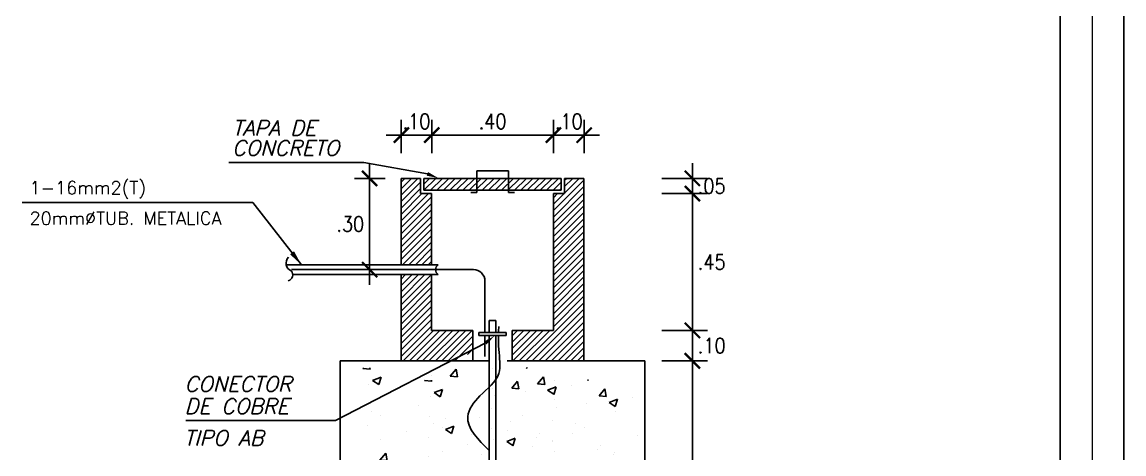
# Model space of a CAD drawing. Header units: millimetres. Extents: x 821 to 906, y 83 to 185.
# Drawn here: x 851.45 to 857.89, y 96.59 to 99.12 of the extents above; entities that cross this region are included whole.
import ezdxf

# ---------------------------------------------------------------- set-up
doc = ezdxf.new("R2010")
doc.units = ezdxf.units.MM
doc.linetypes.add('HIDDEN', pattern=[0.375, 0.25, -0.125])
doc.linetypes.add('HIDDEN2', pattern=[0.1875, 0.125, -0.0625])
for name, color, linetype in [('Alimentador', 1, 'HIDDEN'), ('Alumbrado', 3, 'Continuous'), ('BLOCK', 6, 'Continuous'), ('E-TEXTOS', 3, 'Continuous'), ('ND', 2, 'Continuous'), ('S-ESQUEMA', 3, 'Continuous'), ('tc', 150, 'HIDDEN2')]:
    doc.layers.add(name, color=color, linetype=linetype)
doc.layers.add('P6', color=255, linetype='Continuous', lineweight=20)
doc.styles.add('ROMANS', font='romans.shx', dxfattribs={"height": 0.09})
doc.styles.add('SARA', font='romans.shx', dxfattribs={"width": 0.85, "height": 0.1})
doc.dimstyles.new('ACOT1_50_25', dxfattribs={"dimtxt": 0.095, "dimasz": 0.1, "dimexe": 0.1, "dimexo": 0.1, "dimgap": 0.04, "dimtad": 2, "dimtih": 1, "dimtoh": 1, "dimlfac": 0.5, "dimzin": 4, "dimdsep": 46, "dimtxsty": 'Standard', "dimblk1": 'ARCHTICK', "dimblk2": 'ARCHTICK', "dimsah": 1, "dimcen": 0.1, "dimdle": 0.1, "dimclrd": 7, "dimclre": 7, "dimclrt": 3, "dimadec": 0, "dimazin": 0, "dimtfac": 1, "dimtix": 1, "dimtmove": 2, "dimatfit": 3, "dimldrblk": 'ARCHTICK', "dimfxl": 1, "dimtolj": 1, "dimtzin": 4, "dimarcsym": 0})
doc.dimstyles.new('JOSE', dxfattribs={"dimtxt": 0.2, "dimasz": 0.1, "dimexe": 0.1, "dimexo": 0.1, "dimgap": 0.025, "dimtad": 1, "dimzin": 5, "dimdsep": 46, "dimtxsty": 'Standard', "dimcen": 0.1, "dimdle": 0.1, "dimclrd": 7, "dimclre": 7, "dimclrt": 3, "dimadec": 0, "dimazin": 0, "dimtfac": 1, "dimtmove": 2, "dimatfit": 3, "dimfxl": 1, "dimtvp": 1, "dimtolj": 1, "dimtzin": 5, "dimarcsym": 0})

# ---------------------------------------------------------------- blocks, each defined once
blk = doc.blocks.new('_ARCHTICK')
at = {"color": 0, "linetype": 'ByBlock', "const_width": 0.15}
blk.add_lwpolyline([(-0.5, -0.5), (0.5, 0.5)], dxfattribs=at)
blk = doc.blocks.new('*D48')
at = {"layer": 'Defpoints', "color": 0, "transparency": 16777216}
for p in [(1378.8602, 136.4875), (1378.6585, 136.2677), (1378.8602, 136.2677)]:
    blk.add_point(p, dxfattribs=at)
at = {"layer": 'S-ESQUEMA', "color": 7, "lineweight": -2, "transparency": 16777216}
for p, q in [((1378.6585, 136.3677), (1378.6585, 136.5875)), ((1378.8602, 136.3677), (1378.8602, 136.5875)), ((1378.6585, 136.4875), (1378.5585, 136.4875)), ((1378.6585, 136.4875), (1378.8602, 136.4875)), ((1378.8602, 136.4875), (1378.9602, 136.4875))]:
    blk.add_line(p, q, dxfattribs=at)
at = {"layer": 'S-ESQUEMA', "color": 7, "lineweight": -2, "transparency": 16777216, "xscale": 0.1, "yscale": 0.1, "zscale": 0.1}
blk.add_blockref('_ARCHTICK', (1378.6585, 136.4875), dxfattribs=at)
at = {"layer": 'S-ESQUEMA', "color": 7, "lineweight": -2, "transparency": 16777216, "xscale": 0.1, "yscale": 0.1, "zscale": 0.1, "rotation": 180}
blk.add_blockref('_ARCHTICK', (1378.8602, 136.4875), dxfattribs=at)
at = {"layer": 'S-ESQUEMA', "color": 3, "transparency": 16777216, "insert": (1378.7594, 136.5775), "char_height": 0.1, "attachment_point": 5, "style": 'SARA'}
blk.add_mtext('\\A1;.10', dxfattribs=at)
blk = doc.blocks.new('*D49')
at = {"layer": 'Defpoints', "color": 0, "transparency": 16777216}
for p in [(1378.6585, 136.4875), (1377.8585, 136.2677), (1378.6585, 136.2677)]:
    blk.add_point(p, dxfattribs=at)
at = {"layer": 'S-ESQUEMA', "color": 7, "lineweight": -2, "transparency": 16777216}
for p, q in [((1377.8585, 136.3677), (1377.8585, 136.5875)), ((1378.6585, 136.3677), (1378.6585, 136.5875)), ((1377.7585, 136.4875), (1378.7585, 136.4875))]:
    blk.add_line(p, q, dxfattribs=at)
at = {"layer": 'S-ESQUEMA', "color": 7, "lineweight": -2, "transparency": 16777216, "xscale": 0.1, "yscale": 0.1, "zscale": 0.1, "rotation": 180}
blk.add_blockref('_ARCHTICK', (1377.8585, 136.4875), dxfattribs=at)
at = {"layer": 'S-ESQUEMA', "color": 7, "lineweight": -2, "transparency": 16777216, "xscale": 0.1, "yscale": 0.1, "zscale": 0.1}
blk.add_blockref('_ARCHTICK', (1378.6585, 136.4875), dxfattribs=at)
at = {"layer": 'S-ESQUEMA', "color": 3, "transparency": 16777216, "insert": (1378.2585, 136.5775), "char_height": 0.1, "attachment_point": 5, "style": 'SARA'}
blk.add_mtext('\\A1;.40', dxfattribs=at)
blk = doc.blocks.new('*D50')
at = {"layer": 'Defpoints', "color": 0, "transparency": 16777216}
for p in [(1377.8585, 136.4875), (1377.6585, 136.2677), (1377.8585, 136.2677)]:
    blk.add_point(p, dxfattribs=at)
at = {"layer": 'S-ESQUEMA', "color": 7, "lineweight": -2, "transparency": 16777216}
for p, q in [((1377.6585, 136.3677), (1377.6585, 136.5875)), ((1377.8585, 136.3677), (1377.8585, 136.5875)), ((1377.6585, 136.4875), (1377.5585, 136.4875)), ((1377.6585, 136.4875), (1377.8585, 136.4875)), ((1377.8585, 136.4875), (1377.9585, 136.4875))]:
    blk.add_line(p, q, dxfattribs=at)
at = {"layer": 'S-ESQUEMA', "color": 7, "lineweight": -2, "transparency": 16777216, "xscale": 0.1, "yscale": 0.1, "zscale": 0.1}
blk.add_blockref('_ARCHTICK', (1377.6585, 136.4875), dxfattribs=at)
at = {"layer": 'S-ESQUEMA', "color": 7, "lineweight": -2, "transparency": 16777216, "xscale": 0.1, "yscale": 0.1, "zscale": 0.1, "rotation": 180}
blk.add_blockref('_ARCHTICK', (1377.8585, 136.4875), dxfattribs=at)
at = {"layer": 'S-ESQUEMA', "color": 3, "transparency": 16777216, "insert": (1377.7585, 136.5775), "char_height": 0.1, "attachment_point": 5, "style": 'SARA'}
blk.add_mtext('\\A1;.10', dxfattribs=at)
blk = doc.blocks.new('*D51')
at = {"layer": 'Defpoints', "color": 0, "transparency": 16777216}
for p in [(1378.8602, 136.4875), (1378.6585, 136.2677), (1378.8602, 136.2677)]:
    blk.add_point(p, dxfattribs=at)
at = {"layer": 'S-ESQUEMA', "color": 7, "lineweight": -2, "transparency": 16777216}
for p, q in [((1378.6585, 136.3677), (1378.6585, 136.5875)), ((1378.8602, 136.3677), (1378.8602, 136.5875)), ((1378.6585, 136.4875), (1378.5585, 136.4875)), ((1378.6585, 136.4875), (1378.8602, 136.4875)), ((1378.8602, 136.4875), (1378.9602, 136.4875))]:
    blk.add_line(p, q, dxfattribs=at)
at = {"layer": 'S-ESQUEMA', "color": 7, "lineweight": -2, "transparency": 16777216, "xscale": 0.1, "yscale": 0.1, "zscale": 0.1}
blk.add_blockref('_ARCHTICK', (1378.6585, 136.4875), dxfattribs=at)
at = {"layer": 'S-ESQUEMA', "color": 7, "lineweight": -2, "transparency": 16777216, "xscale": 0.1, "yscale": 0.1, "zscale": 0.1, "rotation": 180}
blk.add_blockref('_ARCHTICK', (1378.8602, 136.4875), dxfattribs=at)
at = {"layer": 'S-ESQUEMA', "color": 3, "transparency": 16777216, "insert": (1378.7594, 136.5775), "char_height": 0.1, "attachment_point": 5, "style": 'SARA'}
blk.add_mtext('\\A1;.10', dxfattribs=at)
blk = doc.blocks.new('*D52')
at = {"layer": 'Defpoints', "color": 0, "transparency": 16777216}
for p in [(1377.6518, 136.2028), (1377.4502, 135.6028), (1377.6518, 135.6028)]:
    blk.add_point(p, dxfattribs=at)
at = {"layer": 'S-ESQUEMA', "color": 7, "lineweight": -2, "transparency": 16777216}
for p, q in [((1377.4502, 136.3028), (1377.4502, 135.5028)), ((1377.5518, 136.2028), (1377.3502, 136.2028)), ((1377.5518, 135.6028), (1377.3502, 135.6028))]:
    blk.add_line(p, q, dxfattribs=at)
at = {"layer": 'S-ESQUEMA', "color": 7, "lineweight": -2, "transparency": 16777216, "xscale": 0.1, "yscale": 0.1, "zscale": 0.1}
for p, rotation in [((1377.4502, 136.2028), 90), ((1377.4502, 135.6028), 270)]:
    blk.add_blockref('_ARCHTICK', p, dxfattribs=dict(at, rotation=rotation))
at = {"layer": 'S-ESQUEMA', "color": 3, "transparency": 16777216, "insert": (1377.3232, 135.9028), "char_height": 0.1, "attachment_point": 5, "style": 'SARA'}
blk.add_mtext('\\A1;.30', dxfattribs=at)
blk = doc.blocks.new('*X47')
at = {"color": 0, "linetype": 'Continuous'}
for p, q in [((368.568, 41.7598), (368.5697, 41.7618)), ((368.568, 41.7598), (368.5919, 41.7577)), ((368.5919, 41.7574), (368.5911, 41.7618)), ((368.8549, 41.7347), (368.8742, 41.7577)), ((368.8788, 41.7323), (368.8742, 41.7574)), ((368.994, 41.7608), (368.994, 41.7608)), ((369.1038, 41.7618), (369.1072, 41.7613)), ((369.1072, 41.761), (369.1071, 41.7618)), ((368.5866, 41.7071), (368.5866, 41.7071)), ((368.5999, 41.7204), (368.6279, 41.7311)), ((368.5999, 41.7204), (368.6198, 41.707)), ((368.6198, 41.7067), (368.6279, 41.7308)), ((368.7919, 41.7352), (368.7919, 41.7352)), ((368.8549, 41.7347), (368.8788, 41.7326)), ((369.1418, 41.7096), (369.1611, 41.7326)), ((369.1418, 41.7096), (369.1657, 41.7075)), ((369.1657, 41.7072), (369.1611, 41.7323)), ((369.0016, 41.6722), (369.0016, 41.6722)), ((369.1017, 41.6854), (369.1017, 41.6854)), ((369.1748, 41.6883), (369.2028, 41.6991)), ((369.1748, 41.6883), (369.1946, 41.6749)), ((369.1947, 41.6746), (369.2028, 41.6988)), ((369.2532, 41.7054), (369.2532, 41.7054)), ((368.749, 41.639), (368.749, 41.639)), ((369.1969, 41.6577), (369.1969, 41.6577)), ((368.5975, 41.619), (368.5975, 41.619)), ((368.6269, 41.6049), (368.6269, 41.6049)), ((368.7871, 41.6021), (368.7871, 41.6021)), ((368.9891, 41.6277), (368.9891, 41.6277)), ((369.0936, 41.6063), (369.0936, 41.6063)), ((368.5817, 41.5739), (368.5817, 41.5739)), ((368.8387, 41.5593), (368.8667, 41.5701)), ((368.8404, 41.5959), (368.8404, 41.5959)), ((368.8586, 41.5456), (368.8667, 41.5698)), ((368.8603, 41.5662), (368.8603, 41.5662)), ((369.0539, 41.5869), (369.0539, 41.5869)), ((369.2675, 41.5779), (369.2675, 41.5779)), ((368.627, 41.5262), (368.627, 41.5262)), ((368.7112, 41.5512), (368.7112, 41.5512)), ((368.8387, 41.5593), (368.8586, 41.5459)), ((368.9247, 41.5422), (368.9247, 41.5422)), ((368.9965, 41.5277), (368.9965, 41.5277)), ((369.1383, 41.5332), (369.1383, 41.5332)), ((369.148, 41.5476), (369.148, 41.5476)), ((369.192, 41.5245), (369.192, 41.5245)), ((368.9843, 41.4945), (368.9843, 41.4945)), ((369.1894, 41.5184), (369.1894, 41.5184)), ((368.6235, 41.4589), (368.6428, 41.4819)), ((368.6235, 41.4589), (368.6474, 41.4568)), ((368.6474, 41.4565), (368.6428, 41.4816)), ((368.6437, 41.4812), (368.6437, 41.4812)), ((368.7822, 41.4689), (368.7822, 41.4689)), ((368.916, 41.4405), (368.9297, 41.4568)), ((368.9343, 41.4314), (368.9297, 41.4565)), ((368.9561, 41.4784), (368.9561, 41.4784)), ((368.5054, 41.4314), (368.5306, 41.4411)), ((368.5054, 41.4284), (368.5225, 41.4169)), ((368.5225, 41.4166), (368.5306, 41.4408)), ((368.5768, 41.4408), (368.5768, 41.4408)), ((368.7229, 41.4384), (368.7229, 41.4384)), ((368.916, 41.4333), (368.9343, 41.4317)), ((369.1973, 41.4087), (369.2166, 41.4317)), ((369.2212, 41.4063), (369.2166, 41.4314)), ((369.2954, 41.4231), (369.2954, 41.4231)), ((368.5473, 41.4016), (368.5473, 41.4016)), ((368.6977, 41.3771), (368.7289, 41.4096)), ((368.7334, 41.3714), (368.7289, 41.4094)), ((368.7608, 41.3926), (368.7608, 41.3926)), ((368.9744, 41.3836), (368.9744, 41.3836)), ((369.0428, 41.3898), (369.0428, 41.3898)), ((369.0774, 41.3983), (369.1054, 41.409)), ((369.0774, 41.3983), (369.0973, 41.3849)), ((369.0974, 41.3846), (369.1055, 41.4088)), ((369.1871, 41.3914), (369.1871, 41.3914)), ((369.1973, 41.4087), (369.2212, 41.4066)), ((368.6977, 41.3771), (368.7333, 41.3716)), ((368.7911, 41.3567), (368.7911, 41.3567)), ((368.8913, 41.3699), (368.8913, 41.3699)), ((368.9794, 41.3614), (368.9794, 41.3614)), ((369.1246, 41.3109), (369.1558, 41.3434)), ((369.1879, 41.3745), (369.1879, 41.3745)), ((368.5385, 41.3235), (368.5385, 41.3235)), ((368.572, 41.3076), (368.572, 41.3076)), ((368.7773, 41.3358), (368.7773, 41.3358)), ((369.1089, 41.3384), (369.1089, 41.3384)), ((369.1246, 41.3109), (369.1602, 41.3054)), ((369.1602, 41.3052), (369.1558, 41.3432)), ((368.7413, 41.2693), (368.7693, 41.28)), ((368.7613, 41.2556), (368.7694, 41.2797)), ((368.8756, 41.2984), (368.8756, 41.2984)), ((369.2903, 41.2785), (369.2903, 41.2785)), ((368.6424, 41.2583), (368.6424, 41.2583)), ((368.7413, 41.2693), (368.7612, 41.2559)), ((369.1823, 41.2582), (369.1823, 41.2582)), ((369.1901, 41.2653), (369.1901, 41.2653)), ((368.6859, 41.1989), (368.6859, 41.1989)), ((368.7725, 41.2026), (368.7725, 41.2026)), ((368.786, 41.2121), (368.786, 41.2121)), ((368.9375, 41.2321), (368.9375, 41.2321)), ((368.9745, 41.2282), (368.9745, 41.2282)), ((368.5671, 41.1744), (368.5671, 41.1744)), ((368.679, 41.158), (368.6983, 41.181)), ((368.6829, 41.1882), (368.6829, 41.1882)), ((368.7029, 41.1556), (368.6983, 41.1807)), ((369.11, 41.1701), (369.11, 41.1701)), ((368.5537, 41.1435), (368.5537, 41.1435)), ((368.679, 41.158), (368.7029, 41.1559)), ((368.7673, 41.1345), (368.7673, 41.1345)), ((368.9659, 41.1329), (368.9852, 41.1559)), ((368.9659, 41.1329), (368.9898, 41.1308)), ((368.9898, 41.1305), (368.9852, 41.1556)), ((369.2528, 41.1078), (369.2721, 41.1308)), ((369.2767, 41.1054), (369.2721, 41.1305)), ((368.9697, 41.0951), (368.9697, 41.0951)), ((368.9801, 41.1082), (369.0081, 41.119)), ((368.9801, 41.1082), (369, 41.0948)), ((368.9808, 41.1254), (368.9808, 41.1254)), ((369, 41.0945), (369.0081, 41.1187)), ((369.0849, 41.1076), (369.0849, 41.1076)), ((369.0924, 41.0997), (369.0924, 41.0997)), ((369.1774, 41.125), (369.1774, 41.125)), ((369.1851, 41.1208), (369.1851, 41.1208)), ((369.1943, 41.1164), (369.1943, 41.1164)), ((369.2528, 41.1078), (369.2767, 41.1057)), ((368.6808, 41.0544), (368.6808, 41.0544)), ((368.7676, 41.0694), (368.7676, 41.0694)), ((368.8323, 41.0743), (368.8323, 41.0743)), ((368.8591, 41.0597), (368.8591, 41.0597)), ((368.5622, 41.0413), (368.5622, 41.0413)), ((368.5807, 41.0412), (368.5807, 41.0412)), ((368.6258, 41.0197), (368.6258, 41.0197)), ((368.6033, 40.9849), (368.6033, 40.9849)), ((368.644, 40.9792), (368.672, 40.99)), ((368.6639, 40.9655), (368.672, 40.9897)), ((369.1726, 40.9919), (369.1726, 40.9919)), ((369.1882, 41.0119), (369.1882, 41.0119)), ((369.2313, 40.9829), (369.2313, 40.9829)), ((368.644, 40.9792), (368.6639, 40.9658)), ((368.7508, 40.9213), (368.7819, 40.9537)), ((368.7864, 40.9155), (368.782, 40.9535)), ((368.8169, 40.9758), (368.8169, 40.9758)), ((368.955, 40.9719), (368.955, 40.9719)), ((368.9648, 40.9619), (368.9648, 40.9619)), ((368.9797, 40.9498), (368.9797, 40.9498)), ((369.0304, 40.9668), (369.0304, 40.9668)), ((369.0798, 40.963), (369.0798, 40.963)), ((369.2189, 40.9472), (369.2469, 40.9579)), ((369.2189, 40.9472), (369.2388, 40.9338)), ((369.2388, 40.9335), (369.2469, 40.9576)), ((369.2439, 40.9578), (369.2439, 40.9578)), ((368.7217, 40.9318), (368.7217, 40.9318)), ((368.7271, 40.9165), (368.7271, 40.9165)), ((368.7508, 40.9213), (368.7864, 40.9158)), ((368.7628, 40.9363), (368.7628, 40.9363)), ((368.5574, 40.9081), (368.5574, 40.9081)), ((368.5756, 40.8966), (368.5756, 40.8966)), ((368.7345, 40.8571), (368.7538, 40.8801)), ((368.7584, 40.8548), (368.7538, 40.8798)), ((369.1777, 40.8551), (369.2088, 40.8875)), ((369.2133, 40.8493), (369.2089, 40.8873)), ((368.7345, 40.8571), (368.7584, 40.8551)), ((369.0214, 40.832), (369.0407, 40.855)), ((369.0453, 40.8297), (369.0407, 40.8547)), ((369.1677, 40.8587), (369.1677, 40.8587)), ((369.1777, 40.8551), (369.2133, 40.8496)), ((368.7579, 40.8031), (368.7579, 40.8031)), ((368.8828, 40.8182), (368.8947, 40.8227)), ((368.8828, 40.8182), (368.8947, 40.8101)), ((368.9599, 40.8287), (368.9599, 40.8287)), ((368.9746, 40.8052), (368.9746, 40.8052)), ((369.0214, 40.832), (369.0453, 40.83)), ((369.1077, 40.8319), (369.1077, 40.8319)), ((369.1261, 40.8252), (369.1261, 40.8252)), ((368.5255, 40.7805), (368.5255, 40.7805)), ((368.5525, 40.775), (368.5525, 40.775)), ((368.739, 40.7714), (368.739, 40.7714)), ((368.8744, 40.7919), (368.8744, 40.7919)), ((368.8745, 40.792), (368.8745, 40.792)), ((368.6218, 40.7588), (368.6218, 40.7588)), ((368.6412, 40.7518), (368.6412, 40.7518)), ((368.9525, 40.7624), (368.9525, 40.7624)), ((369.166, 40.7534), (369.166, 40.7534)), ((368.5467, 40.6892), (368.5747, 40.6999)), ((368.5666, 40.6754), (368.5747, 40.6996)), ((368.6098, 40.7267), (368.6098, 40.7267)), ((368.8233, 40.7177), (368.8233, 40.7177)), ((368.9551, 40.6956), (368.9551, 40.6956)), ((369.0369, 40.7087), (369.0369, 40.7087)), ((369.1628, 40.7256), (369.1628, 40.7256)), ((369.2504, 40.6997), (369.2504, 40.6997)), ((369.2735, 40.7007), (369.2735, 40.7007)), ((368.5467, 40.6892), (368.5666, 40.6757)), ((368.753, 40.67), (368.753, 40.67)), ((369.0209, 40.6674), (369.0209, 40.6674)), ((369.1215, 40.6571), (369.1495, 40.6679)), ((369.1215, 40.6571), (369.1414, 40.6437)), ((369.1415, 40.6434), (369.1496, 40.6676)), ((368.5477, 40.6418), (368.5477, 40.6418)), ((368.7692, 40.6343), (368.7692, 40.6343)), ((368.8694, 40.6475), (368.8694, 40.6475)), ((368.5054, 40.5841), (368.5224, 40.6043)), ((368.5166, 40.601), (368.5166, 40.601)), ((368.527, 40.579), (368.5224, 40.6041)), ((369.0912, 40.5932), (369.0912, 40.5932)), ((369.158, 40.5924), (369.158, 40.5924)), ((368.5054, 40.5812), (368.527, 40.5793)), ((368.6594, 40.5681), (368.6594, 40.5681)), ((368.79, 40.5563), (368.8093, 40.5792)), ((368.79, 40.5563), (368.8139, 40.5542)), ((368.8139, 40.5539), (368.8093, 40.579)), ((368.8579, 40.5532), (368.8579, 40.5532)), ((368.8729, 40.5591), (368.8729, 40.5591)), ((368.9502, 40.5624), (368.9502, 40.5624)), ((369.0769, 40.5312), (369.0962, 40.5541)), ((369.0865, 40.5501), (369.0865, 40.5501)), ((369.1008, 40.5288), (369.0962, 40.5539)), ((369.2684, 40.5561), (369.2684, 40.5561)), ((368.6247, 40.5131), (368.6247, 40.5131)), ((368.7482, 40.5368), (368.7482, 40.5368)), ((368.7854, 40.5281), (368.8135, 40.5389)), ((368.7854, 40.5281), (368.8053, 40.5147)), ((368.8054, 40.5144), (368.8135, 40.5386)), ((369.0769, 40.5312), (369.1008, 40.5291)), ((369.1683, 40.5429), (369.1683, 40.5429)), ((369.3, 40.541), (369.3, 40.541)), ((368.5428, 40.5087), (368.5428, 40.5087)), ((368.664, 40.4765), (368.664, 40.4765)), ((368.7641, 40.4897), (368.7641, 40.4897)), ((368.8038, 40.4654), (368.835, 40.4979)), ((368.8394, 40.4597), (368.835, 40.4977)), ((369.1871, 40.5054), (369.1871, 40.5054)), ((368.8038, 40.4654), (368.8394, 40.4599)), ((368.9538, 40.4654), (368.9538, 40.4654)), ((369.1531, 40.4593), (369.1531, 40.4593)), ((368.7205, 40.4253), (368.7205, 40.4253)), ((368.7433, 40.4037), (368.7433, 40.4037)), ((368.9453, 40.4293), (368.9453, 40.4293)), ((369.2307, 40.3992), (369.2619, 40.4317)), ((369.2663, 40.3935), (369.2619, 40.4314)), ((368.5379, 40.3755), (368.5379, 40.3755)), ((369.0242, 40.3671), (369.0522, 40.3778)), ((369.0242, 40.3671), (369.0441, 40.3536)), ((369.0441, 40.3534), (369.0522, 40.3775)), ((369.063, 40.3851), (369.063, 40.3851)), ((369.1632, 40.3983), (369.1632, 40.3983)), ((369.2307, 40.3992), (369.2663, 40.3937)), ((368.5815, 40.3637), (368.5815, 40.3637)), ((368.6589, 40.3319), (368.6589, 40.3319)), ((368.795, 40.3547), (368.795, 40.3547)), ((368.8104, 40.3519), (368.8104, 40.3519)), ((369.0086, 40.3457), (369.0086, 40.3457)), ((369.2221, 40.3367), (369.2221, 40.3367)), ((368.5586, 40.2805), (368.5779, 40.3035)), ((368.5588, 40.3187), (368.5588, 40.3187)), ((368.5825, 40.2781), (368.5779, 40.3032)), ((368.6658, 40.31), (368.6658, 40.31)), ((368.8794, 40.301), (368.8794, 40.301)), ((368.9405, 40.2961), (368.9405, 40.2961)), ((369.1065, 40.3254), (369.1065, 40.3254)), ((369.1482, 40.3261), (369.1482, 40.3261)), ((368.5586, 40.2805), (368.5825, 40.2784)), ((368.7384, 40.2705), (368.7384, 40.2705)), ((368.8455, 40.2554), (368.8648, 40.2784)), ((368.8694, 40.253), (368.8648, 40.2781)), ((368.8733, 40.2853), (368.8733, 40.2853)), ((369.0929, 40.2919), (369.0929, 40.2919)), ((369.2094, 40.2605), (369.2094, 40.2605)), ((368.5331, 40.2423), (368.5331, 40.2423)), ((368.64, 40.2453), (368.64, 40.2453)), ((368.6881, 40.238), (368.7161, 40.2488)), ((368.6881, 40.238), (368.708, 40.2246)), ((368.708, 40.2243), (368.7162, 40.2485)), ((368.8455, 40.2554), (368.8694, 40.2533)), ((368.9578, 40.2274), (368.9578, 40.2274)), ((369.0579, 40.2406), (369.0579, 40.2406)), ((369.1324, 40.2303), (369.1517, 40.2533)), ((369.1324, 40.2303), (369.1563, 40.2282)), ((369.1563, 40.2279), (369.1517, 40.253)), ((368.7052, 40.1941), (368.7052, 40.1941)), ((369.1434, 40.1929), (369.1434, 40.1929)), ((369.263, 40.206), (369.291, 40.2168)), ((369.263, 40.206), (369.2829, 40.1926)), ((369.2829, 40.1923), (369.291, 40.2165)), ((368.5537, 40.1742), (368.5537, 40.1742)), ((368.7155, 40.1514), (368.7155, 40.1514)), ((368.9356, 40.163), (368.9356, 40.163)), ((368.7336, 40.1373), (368.7336, 40.1373)), ((368.929, 40.1423), (368.929, 40.1423)), ((369.1425, 40.1333), (369.1425, 40.1333)), ((368.5282, 40.1092), (368.5282, 40.1092)), ((368.9269, 40.077), (368.9549, 40.0878)), ((368.9269, 40.077), (368.9468, 40.0636)), ((368.9468, 40.0633), (368.9549, 40.0875)), ((368.9527, 40.0828), (368.9527, 40.0828)), ((369.09, 40.0867), (369.09, 40.0867)), ((369.1042, 40.1027), (369.1042, 40.1027)), ((368.8526, 40.0696), (368.8526, 40.0696)), ((368.8568, 40.0467), (368.8568, 40.0467)), ((368.8568, 40.0096), (368.888, 40.042)), ((368.8924, 40.0038), (368.888, 40.0418)), ((369.1385, 40.0598), (369.1385, 40.0598)), ((368.6, 40.0363), (368.6, 40.0363)), ((368.6235, 40.0066), (368.6235, 40.0066)), ((368.7287, 40.0042), (368.7287, 40.0042)), ((368.8568, 40.0096), (368.8924, 40.0041)), ((368.9308, 40.0298), (368.9308, 40.0298)), ((368.5233, 39.976), (368.5233, 39.976)), ((368.6141, 39.9796), (368.6334, 40.0026)), ((368.6141, 39.9796), (368.638, 39.9775)), ((368.638, 39.9772), (368.6334, 40.0023)), ((368.916, 39.9724), (368.9203, 39.9775)), ((368.9249, 39.9521), (368.9203, 39.9772)), ((369.1859, 39.9989), (369.1859, 39.9989)), ((369.2516, 39.9782), (369.2516, 39.9782)), ((368.5908, 39.948), (368.6188, 39.9587)), ((368.5908, 39.948), (368.6107, 39.9346)), ((368.6107, 39.9343), (368.6188, 39.9585)), ((368.6376, 39.947), (368.6376, 39.947)), ((368.8511, 39.938), (368.8511, 39.938)), ((368.916, 39.9532), (368.9249, 39.9524)), ((368.9526, 39.9588), (368.9526, 39.9588)), ((368.999, 39.945), (368.999, 39.945)), ((369.1879, 39.9294), (369.2072, 39.9524)), ((369.2118, 39.927), (369.2072, 39.9521)), ((369.2837, 39.9434), (369.3054, 39.9659)), ((369.2837, 39.9434), (369.3054, 39.94)), ((368.5084, 39.9023), (368.5084, 39.9023)), ((368.7193, 39.9188), (368.7193, 39.9188)), ((368.7473, 39.9118), (368.7473, 39.9118)), ((368.8475, 39.925), (368.8475, 39.925)), ((368.9259, 39.8966), (368.9259, 39.8966)), ((369.0646, 39.9289), (369.0646, 39.9289)), ((369.1336, 39.9266), (369.1336, 39.9266)), ((369.1656, 39.916), (369.1937, 39.9267)), ((369.1656, 39.916), (369.1855, 39.9025)), ((369.1856, 39.9022), (369.1937, 39.9264)), ((369.1879, 39.9294), (369.2118, 39.9273)), ((369.2781, 39.9199), (369.2781, 39.9199)), ((368.7219, 39.8932), (368.7219, 39.8932)), ((368.7238, 39.871), (368.7238, 39.871)), ((368.9354, 39.8842), (368.9354, 39.8842)), ((369.149, 39.8752), (369.149, 39.8752)), ((368.5185, 39.8429), (368.5185, 39.8429)), ((369.2465, 39.8336), (369.2465, 39.8336)), ((368.8296, 39.7869), (368.8576, 39.7977)), ((368.8296, 39.7869), (368.8495, 39.7735)), ((368.8495, 39.7732), (368.8576, 39.7974)), ((368.8937, 39.7872), (368.8937, 39.7872)), ((369.1054, 39.8189), (369.1054, 39.8189)), ((369.1288, 39.7935), (369.1288, 39.7935)), ((369.1464, 39.8205), (369.1464, 39.8205)), ((368.6421, 39.7541), (368.6421, 39.7541)), ((368.7423, 39.7673), (368.7423, 39.7673)), ((368.8721, 39.7788), (368.8721, 39.7788)), ((368.921, 39.7635), (368.921, 39.7635)), ((368.558, 39.7436), (368.558, 39.7436)), ((368.6388, 39.7388), (368.6388, 39.7388)), ((368.719, 39.7379), (368.719, 39.7379)), ((368.7715, 39.7346), (368.7715, 39.7346)), ((368.985, 39.7256), (368.985, 39.7256)), ((369.1986, 39.7166), (369.1986, 39.7166)), ((368.5136, 39.7097), (368.5136, 39.7097)), ((368.6696, 39.6787), (368.6889, 39.7017)), ((368.6696, 39.6787), (368.6935, 39.6766)), ((368.6935, 39.6764), (368.6889, 39.7014)), ((369.2928, 39.6958), (369.2928, 39.6958)), ((368.5054, 39.6625), (368.5215, 39.6687)), ((368.5054, 39.6433), (368.5141, 39.6524)), ((368.5054, 39.6499), (368.5134, 39.6445)), ((368.5134, 39.6442), (368.5215, 39.6684)), ((368.5186, 39.6142), (368.5142, 39.6521)), ((368.9565, 39.6536), (368.9758, 39.6766)), ((368.9565, 39.6536), (368.9804, 39.6515)), ((368.9804, 39.6513), (368.9758, 39.6763)), ((369.0411, 39.6627), (369.0411, 39.6627)), ((369.1239, 39.6603), (369.1239, 39.6603)), ((369.1413, 39.6759), (369.1413, 39.6759)), ((369.2434, 39.6285), (369.2627, 39.6515)), ((369.2673, 39.6262), (369.2627, 39.6512)), ((368.5054, 39.6164), (368.5186, 39.6144)), ((368.637, 39.6095), (368.637, 39.6095)), ((368.7885, 39.6294), (368.7885, 39.6294)), ((368.9162, 39.6303), (368.9162, 39.6303)), ((369.0683, 39.6259), (369.0963, 39.6366)), ((369.0683, 39.6259), (369.0882, 39.6125)), ((369.0882, 39.6122), (369.0964, 39.6364)), ((369.2434, 39.6285), (369.2673, 39.6264)), ((368.5087, 39.5766), (368.5087, 39.5766)), ((368.5369, 39.5963), (368.5369, 39.5963)), ((368.7141, 39.6047), (368.7141, 39.6047)), ((368.9099, 39.5537), (368.941, 39.5862)), ((368.9455, 39.548), (368.9411, 39.5859)), ((369.0888, 39.5802), (369.0888, 39.5802)), ((368.8556, 39.5402), (368.8556, 39.5402)), ((368.9099, 39.5537), (368.9454, 39.5482)), ((369.1875, 39.5381), (369.1875, 39.5381)), ((368.6223, 39.5001), (368.6223, 39.5001)), ((368.6936, 39.5302), (368.6936, 39.5302)), ((368.7322, 39.4969), (368.7602, 39.5076)), ((368.7522, 39.4832), (368.7603, 39.5073)), ((368.9071, 39.5212), (368.9071, 39.5212)), ((368.9113, 39.4972), (368.9113, 39.4972)), ((368.9359, 39.5049), (368.9359, 39.5049)), ((369.036, 39.5181), (369.036, 39.5181)), ((369.1191, 39.5272), (369.1191, 39.5272)), ((369.1207, 39.5122), (369.1207, 39.5122)), ((368.5644, 39.4855), (368.5644, 39.4855)), ((368.6833, 39.4717), (368.6833, 39.4717)), ((368.7093, 39.4716), (368.7093, 39.4716)), ((368.7322, 39.4969), (368.7521, 39.4835)), ((368.778, 39.4765), (368.778, 39.4765)), ((368.9915, 39.4675), (368.9915, 39.4675)), ((369.1847, 39.4924), (369.1847, 39.4924)), ((368.5318, 39.4517), (368.5318, 39.4517)), ((368.9514, 39.4523), (368.9514, 39.4523)), ((369.205, 39.4585), (369.205, 39.4585)), ((368.7181, 39.4123), (368.7181, 39.4123)), ((368.7251, 39.3779), (368.7444, 39.4008)), ((368.749, 39.3755), (368.7444, 39.4006)), ((369.1142, 39.394), (369.1142, 39.394)), ((368.7251, 39.3779), (368.749, 39.3758)), ((368.9064, 39.364), (368.9064, 39.364)), ((369.0196, 39.3618), (369.0313, 39.3757)), ((369.0338, 39.3618), (369.0313, 39.3755)), ((369.0823, 39.3803), (369.0823, 39.3803))]:
    blk.add_line(p, q, dxfattribs=at)
blk = doc.blocks.new('*D54')
at = {"layer": 'Defpoints', "color": 0, "transparency": 16777216}
for p in [(1379.5685, 135.003), (1379.2702, 130.4028), (1379.5712, 130.4028)]:
    blk.add_point(p, dxfattribs=at)
at = {"layer": 'S-ESQUEMA', "color": 7, "lineweight": -2, "transparency": 16777216}
for p, q in [((1379.5712, 135.103), (1379.5712, 130.3028)), ((1379.6685, 135.003), (1379.6712, 135.003)), ((1379.3702, 130.4028), (1379.6712, 130.4028))]:
    blk.add_line(p, q, dxfattribs=at)
at = {"layer": 'S-ESQUEMA', "color": 7, "lineweight": -2, "transparency": 16777216, "xscale": 0.1, "yscale": 0.1, "zscale": 0.1}
for p, rotation in [((1379.5712, 135.003), 90), ((1379.5712, 130.4028), 270)]:
    blk.add_blockref('_ARCHTICK', p, dxfattribs=dict(at, rotation=rotation))
at = {"layer": 'S-ESQUEMA', "color": 3, "transparency": 16777216, "insert": (1379.7407, 132.7029), "char_height": 0.1, "attachment_point": 5, "style": 'SARA'}
blk.add_mtext('\\A1;2.30', dxfattribs=at)
blk = doc.blocks.new('*D56')
at = {"layer": 'Defpoints', "color": 0, "transparency": 16777216}
for p in [(1379.2702, 136.2028), (1379.2702, 136.1028), (1379.5712, 136.1028)]:
    blk.add_point(p, dxfattribs=at)
at = {"layer": 'S-ESQUEMA', "color": 7, "lineweight": -2, "transparency": 16777216}
for p, q in [((1379.5712, 136.2028), (1379.5712, 136.3028)), ((1379.3702, 136.2028), (1379.6712, 136.2028)), ((1379.5712, 136.2028), (1379.5712, 136.1028)), ((1379.3702, 136.1028), (1379.6712, 136.1028)), ((1379.5712, 136.1028), (1379.5712, 136.0028))]:
    blk.add_line(p, q, dxfattribs=at)
at = {"layer": 'S-ESQUEMA', "color": 7, "lineweight": -2, "transparency": 16777216, "xscale": 0.1, "yscale": 0.1, "zscale": 0.1}
for p, rotation in [((1379.5712, 136.2028), 270), ((1379.5712, 136.1028), 90)]:
    blk.add_blockref('_ARCHTICK', p, dxfattribs=dict(at, rotation=rotation))
at = {"layer": 'S-ESQUEMA', "color": 3, "transparency": 16777216, "insert": (1379.6982, 136.1528), "char_height": 0.1, "attachment_point": 5, "style": 'SARA'}
blk.add_mtext('\\A1;.05', dxfattribs=at)
blk = doc.blocks.new('*D57')
at = {"layer": 'Defpoints', "color": 0, "transparency": 16777216}
for p in [(1379.5685, 135.2028), (1379.2702, 135.003), (1379.5712, 135.003)]:
    blk.add_point(p, dxfattribs=at)
at = {"layer": 'S-ESQUEMA', "color": 7, "lineweight": -2, "transparency": 16777216}
for p, q in [((1379.5712, 135.3028), (1379.5712, 134.903)), ((1379.6685, 135.2028), (1379.6712, 135.2028)), ((1379.3702, 135.003), (1379.6712, 135.003))]:
    blk.add_line(p, q, dxfattribs=at)
at = {"layer": 'S-ESQUEMA', "color": 7, "lineweight": -2, "transparency": 16777216, "xscale": 0.1, "yscale": 0.1, "zscale": 0.1}
for p, rotation in [((1379.5712, 135.2028), 90), ((1379.5712, 135.003), 270)]:
    blk.add_blockref('_ARCHTICK', p, dxfattribs=dict(at, rotation=rotation))
at = {"layer": 'S-ESQUEMA', "color": 3, "transparency": 16777216, "insert": (1379.6982, 135.1029), "char_height": 0.1, "attachment_point": 5, "style": 'SARA'}
blk.add_mtext('\\A1;.10', dxfattribs=at)
blk = doc.blocks.new('*D58')
at = {"layer": 'Defpoints', "color": 0, "transparency": 16777216}
for p in [(1379.2702, 136.1028), (1379.2702, 135.2028), (1379.5712, 135.2028)]:
    blk.add_point(p, dxfattribs=at)
at = {"layer": 'S-ESQUEMA', "color": 7, "lineweight": -2, "transparency": 16777216}
for p, q in [((1379.5712, 136.2028), (1379.5712, 135.1028)), ((1379.3702, 136.1028), (1379.6712, 136.1028)), ((1379.3702, 135.2028), (1379.6712, 135.2028))]:
    blk.add_line(p, q, dxfattribs=at)
at = {"layer": 'S-ESQUEMA', "color": 7, "lineweight": -2, "transparency": 16777216, "xscale": 0.1, "yscale": 0.1, "zscale": 0.1}
for p, rotation in [((1379.5712, 136.1028), 90), ((1379.5712, 135.2028), 270)]:
    blk.add_blockref('_ARCHTICK', p, dxfattribs=dict(at, rotation=rotation))
at = {"layer": 'S-ESQUEMA', "color": 3, "transparency": 16777216, "insert": (1379.6982, 135.6528), "char_height": 0.1, "attachment_point": 5, "style": 'SARA'}
blk.add_mtext('\\A1;.45', dxfattribs=at)
blk = doc.blocks.new('*D59')
at = {"layer": 'Defpoints', "color": 0, "transparency": 16777216}
for p in [(1379.2702, 136.2028), (1379.2702, 136.1028), (1379.5712, 136.1028)]:
    blk.add_point(p, dxfattribs=at)
at = {"layer": 'S-ESQUEMA', "color": 7, "lineweight": -2, "transparency": 16777216}
for p, q in [((1379.5712, 136.2028), (1379.5712, 136.3028)), ((1379.3702, 136.2028), (1379.6712, 136.2028)), ((1379.5712, 136.2028), (1379.5712, 136.1028)), ((1379.3702, 136.1028), (1379.6712, 136.1028)), ((1379.5712, 136.1028), (1379.5712, 136.0028))]:
    blk.add_line(p, q, dxfattribs=at)
at = {"layer": 'S-ESQUEMA', "color": 7, "lineweight": -2, "transparency": 16777216, "xscale": 0.1, "yscale": 0.1, "zscale": 0.1}
for p, rotation in [((1379.5712, 136.2028), 270), ((1379.5712, 136.1028), 90)]:
    blk.add_blockref('_ARCHTICK', p, dxfattribs=dict(at, rotation=rotation))
at = {"layer": 'S-ESQUEMA', "color": 3, "transparency": 16777216, "insert": (1379.6982, 136.1528), "char_height": 0.1, "attachment_point": 5, "style": 'SARA'}
blk.add_mtext('\\A1;.05', dxfattribs=at)
blk = doc.blocks.new('*D60')
at = {"layer": 'Defpoints', "color": 0, "transparency": 16777216}
for p in [(1379.5685, 135.2028), (1379.2702, 135.003), (1379.5712, 135.003)]:
    blk.add_point(p, dxfattribs=at)
at = {"layer": 'S-ESQUEMA', "color": 7, "lineweight": -2, "transparency": 16777216}
for p, q in [((1379.5712, 135.3028), (1379.5712, 134.903)), ((1379.6685, 135.2028), (1379.6712, 135.2028)), ((1379.3702, 135.003), (1379.6712, 135.003))]:
    blk.add_line(p, q, dxfattribs=at)
at = {"layer": 'S-ESQUEMA', "color": 7, "lineweight": -2, "transparency": 16777216, "xscale": 0.1, "yscale": 0.1, "zscale": 0.1}
for p, rotation in [((1379.5712, 135.2028), 90), ((1379.5712, 135.003), 270)]:
    blk.add_blockref('_ARCHTICK', p, dxfattribs=dict(at, rotation=rotation))
at = {"layer": 'S-ESQUEMA', "color": 3, "transparency": 16777216, "insert": (1379.6982, 135.1029), "char_height": 0.1, "attachment_point": 5, "style": 'SARA'}
blk.add_mtext('\\A1;.10', dxfattribs=at)
blk = doc.blocks.new('*D61')
at = {"layer": 'Defpoints', "color": 0, "transparency": 16777216}
for p in [(1379.2702, 136.1028), (1379.2702, 135.2028), (1379.5712, 135.2028)]:
    blk.add_point(p, dxfattribs=at)
at = {"layer": 'S-ESQUEMA', "color": 7, "lineweight": -2, "transparency": 16777216}
for p, q in [((1379.5712, 136.2028), (1379.5712, 135.1028)), ((1379.3702, 136.1028), (1379.6712, 136.1028)), ((1379.3702, 135.2028), (1379.6712, 135.2028))]:
    blk.add_line(p, q, dxfattribs=at)
at = {"layer": 'S-ESQUEMA', "color": 7, "lineweight": -2, "transparency": 16777216, "xscale": 0.1, "yscale": 0.1, "zscale": 0.1}
for p, rotation in [((1379.5712, 136.1028), 90), ((1379.5712, 135.2028), 270)]:
    blk.add_blockref('_ARCHTICK', p, dxfattribs=dict(at, rotation=rotation))
at = {"layer": 'S-ESQUEMA', "color": 3, "transparency": 16777216, "insert": (1379.6982, 135.6528), "char_height": 0.1, "attachment_point": 5, "style": 'SARA'}
blk.add_mtext('\\A1;.45', dxfattribs=at)
blk = doc.blocks.new('HTRHTRHTR')
for p, q in [((4244.53, -165.78), (4244.53, 437.54)), ((4235.83, 428.85), (4235.83, -157.09))]:
    blk.add_line(p, q)
at = {"layer": 'P6', "color": 7}
blk.add_line((4240.18, 433.19), (4240.18, -161.44), dxfattribs=at)
blk = doc.blocks.new('NDTND')
at = {"layer": 'ND', "linetype": 'Continuous'}
h = blk.add_hatch(dxfattribs=at)
h.set_pattern_fill('ANSI31', color=2, scale=0.24, style=0)
h.set_pattern_definition([(45, (1258.086725, 139.411158), (-0.0212132034, 0.0212132034), [])])
h.paths.add_polyline_path([(1377.8569, 136.1028), (1377.7844, 136.1028), (1377.7844, 136.2028), (1377.6569, 136.2028), (1377.6569, 135.6348), (1377.8569, 135.6348)])
h.paths.add_polyline_path([(1377.8569, 135.5709), (1377.6569, 135.5709), (1377.6569, 135.0028), (1378.0295, 135.0028), (1378.1288, 135.0673), (1378.1288, 135.2028), (1377.8569, 135.2028)])
h.paths.add_polyline_path([(1378.6585, 135.2028), (1378.3867, 135.2028), (1378.3867, 135.0028), (1378.8585, 135.0028), (1378.8585, 136.2028), (1378.7311, 136.2028), (1378.7311, 136.1028), (1378.6585, 136.1028)])
h = blk.add_hatch(dxfattribs=at)
h.set_pattern_fill('ANSI31', color=2, scale=0.24, style=0)
h.set_pattern_definition([(45, (1268.427745, 139.281256), (-0.0212132034, 0.0212132034), [])])
h.paths.add_polyline_path([(1378.3626, 136.2028), (1378.3626, 136.1242), (1378.7097, 136.1242), (1378.7097, 136.2028)])
h.paths.add_polyline_path([(1378.3626, 136.1242), (1378.3626, 136.2028), (1378.1545, 136.2028), (1378.1545, 136.1242)])
h.paths.add_polyline_path([(1378.1545, 136.1242), (1378.1545, 136.2028), (1377.8057, 136.2028), (1377.8057, 136.1242)])
at = {"layer": 'Alimentador', "color": 1, "linetype": 'Continuous'}
for p, q in [((1376.9375, 135.6028), (1378.1321, 135.6028)), ((1378.208, 135.5269), (1378.208, 135.1883)), ((1378.208, 135.1698), (1378.208, 135.0317))]:
    blk.add_line(p, q, dxfattribs=at)
blk.add_arc((1378.1321, 135.5269), 0.0759, 0, 89.99999, dxfattribs=at)
at = {"layer": 'Alumbrado', "linetype": 'Continuous'}
blk.add_lwpolyline([(1378.1686, 135.1698), (1378.1686, 135.1883), (1378.3468, 135.1883), (1378.3468, 135.1698)], close=True, dxfattribs=at)
at = {"layer": 'BLOCK', "linetype": 'Continuous'}
for p, q in [((1378.2364, 135.1883), (1378.2364, 135.2681)), ((1378.2364, 135.2681), (1378.2791, 135.2681)), ((1378.2791, 135.1883), (1378.2791, 135.2681)), ((1378.2364, 130.7049), (1378.2364, 135.1698)), ((1378.2791, 130.7049), (1378.2791, 135.1698))]:
    blk.add_line(p, q, dxfattribs=at)
at = {"layer": 'BLOCK', "color": 5, "linetype": 'Continuous'}
blk.add_open_spline([(1378.2987, 135.2286), (1378.2981, 135.2152), (1378.2976, 135.2018), (1378.2972, 135.1883)], degree=3, dxfattribs=at)
blk.add_open_spline([(1378.2967, 135.1698), (1378.296, 135.1399), (1378.2967, 135.0561), (1378.3274, 134.896), (1378.1778, 134.7895), (1378.0396, 134.6034), (1378.1663, 134.4824), (1378.2364, 134.4121)], degree=3, knots=[0.0596416, 0.0596416, 0.0596416, 0.0596416, 0.1501813, 0.3101612, 0.5012104, 0.6587801, 0.9248077, 0.9248077, 0.9248077, 0.9248077], dxfattribs=at)
at = {"layer": 'ND'}
for p, q in [((1376.5258, 136.3083), (1377.4113, 136.3083)), ((1377.8295, 136.2324), (1377.4113, 136.3083)), ((1378.21, 135.12), (1377.226, 134.6111)), ((1376.2416, 134.6111), (1377.226, 134.6111))]:
    blk.add_line(p, q, dxfattribs=at)
at = {"layer": 'ND', "color": 5}
for p, q in [((1378.1545, 136.2533), (1378.3626, 136.2533)), ((1378.1545, 136.2533), (1378.1545, 136.1093)), ((1378.3626, 136.2533), (1378.3626, 136.1093)), ((1378.1545, 136.1093), (1378.1145, 136.1093)), ((1378.3626, 136.1093), (1378.4026, 136.1093)), ((1379.6076, 134.9638), (1379.5296, 135.0419)), ((1379.6076, 134.9638), (1379.5296, 135.0419))]:
    blk.add_line(p, q, dxfattribs=at)
at = {"layer": 'ND', "linetype": 'Continuous'}
for p, q in [((1377.2577, 135.0028), (1377.6569, 135.0028)), ((1377.2577, 130.0028), (1377.2577, 135.0028)), ((1379.2577, 135.0028), (1378.8585, 135.0028)), ((1379.2577, 135.0028), (1378.8585, 135.0028)), ((1379.2577, 130.0028), (1379.2577, 135.0028)), ((1379.2577, 130.0028), (1379.2577, 135.0028))]:
    blk.add_line(p, q, dxfattribs=at)
at = {"layer": 'ND'}
for points in [[(1377.8249, 136.2205), (1377.8341, 136.2444), (1377.9013, 136.205)], [(1378.2178, 135.1098), (1378.2023, 135.1302), (1378.2711, 135.1667)]]:
    blk.add_solid(points, dxfattribs=at)
at = {"layer": 'S-ESQUEMA'}
blk.add_line((1379.6075, 136.0638), (1379.5294, 136.1419), dxfattribs=at)
blk.add_line((1379.6075, 136.0638), (1379.5294, 136.1419), dxfattribs=at)
at = {"layer": 'tc', "linetype": 'Continuous'}
for p, q in [((1377.6569, 136.2028), (1377.6569, 135.6348)), ((1377.7844, 136.2028), (1377.6569, 136.2028)), ((1377.7844, 136.2028), (1377.7844, 136.1028)), ((1377.8057, 136.2028), (1377.8057, 136.1242)), ((1378.7097, 136.2028), (1377.8057, 136.2028)), ((1378.7097, 136.2028), (1378.7097, 136.1242)), ((1378.7097, 136.2028), (1378.7097, 136.1242)), ((1378.7311, 136.2028), (1378.7311, 136.1028)), ((1378.7311, 136.2028), (1378.8585, 136.2028)), ((1378.7311, 136.2028), (1378.7311, 136.1028)), ((1378.7311, 136.2028), (1378.8585, 136.2028)), ((1378.8585, 136.2028), (1378.8585, 135.0028)), ((1378.8585, 136.2028), (1378.8585, 135.0028)), ((1377.8057, 136.1242), (1378.7097, 136.1242)), ((1377.8569, 136.1028), (1377.7844, 136.1028)), ((1377.8569, 136.1028), (1377.8569, 135.6348)), ((1378.6585, 136.1028), (1378.7311, 136.1028)), ((1378.6585, 136.1028), (1378.6585, 135.2028)), ((1378.6585, 136.1028), (1378.7311, 136.1028)), ((1378.6585, 136.1028), (1378.6585, 135.2028)), ((1377.9007, 135.6348), (1376.9027, 135.6348)), ((1377.9007, 135.5709), (1376.9446, 135.5709)), ((1377.6569, 135.5709), (1377.6569, 135.0028)), ((1377.8569, 135.5709), (1377.8569, 135.2028)), ((1377.8569, 135.2028), (1378.1288, 135.2028)), ((1378.1288, 135.0028), (1378.1288, 135.2028)), ((1378.3867, 135.2028), (1378.6585, 135.2028)), ((1378.3867, 135.2028), (1378.3867, 135.0028)), ((1378.3867, 135.2028), (1378.6585, 135.2028)), ((1378.3867, 135.2028), (1378.3867, 135.0028)), ((1377.6569, 135.0028), (1378.1288, 135.0028)), ((1378.3867, 135.0028), (1378.8585, 135.0028)), ((1378.3867, 135.0028), (1378.8585, 135.0028))]:
    blk.add_line(p, q, dxfattribs=at)
at = {"layer": 'tc', "ltscale": 0.8}
blk.add_line((1378.1288, 135.0028), (1378.3867, 135.0028), dxfattribs=at)
at = {"layer": 'tc', "linetype": 'Continuous'}
for centre, radius, start, end in [((1376.9563, 135.6453), 0.0547, 135.57954, 246.6358), ((1376.9563, 135.6453), 0.0547, 135.57954, 246.6358), ((1377.9226, 135.6028), 0.0388, 124.4966, 235.5034), ((1376.9037, 135.5682), 0.041, 287.08431, 41.00974), ((1376.9037, 135.5682), 0.041, 287.08431, 41.00974)]:
    blk.add_arc(centre, radius, start, end, dxfattribs=at)
at = {"layer": 'ND', "color": 2, "linetype": 'Continuous', "xscale": 2, "yscale": 2, "zscale": 2}
for p in [(640.2704, 51.4327), (640.6741, 51.3531)]:
    blk.add_blockref('*X47', p, dxfattribs=at)
at = {"layer": 'Alumbrado', "style": 'ROMANS', "oblique": 15}
for s, p in [('TAPA DE', (1376.5471, 136.484)), ('CONCRETO', (1376.5471, 136.3528)), ('CONECTOR', (1376.2352, 134.8002)), ('DE COBRE', (1376.2352, 134.6542)), ('TIPO AB', (1376.2298, 134.4456))]:
    blk.add_text(s, height=0.1, dxfattribs=at).set_placement(p)
at = {"layer": 'E-TEXTOS', "style": 'ROMANS'}
for s, p in [('1-16mm2(T)', (1375.2158, 136.0984)), ('20mmØTUB. METALICA', (1375.2158, 135.8984))]:
    blk.add_text(s, height=0.08505, dxfattribs=at).set_placement(p)
at = {"layer": 'S-ESQUEMA', "color": 3}
for base, p1, p2, picture, middle in [((1377.8585, 136.4875), (1377.6585, 136.2677), (1377.8585, 136.2677), '*D50', (1377.7585, 136.5775)), ((1378.6585, 136.4875), (1377.8585, 136.2677), (1378.6585, 136.2677), '*D49', (1378.2585, 136.5775)), ((1378.8602, 136.4875), (1378.6585, 136.2677), (1378.8602, 136.2677), '*D48', (1378.7594, 136.5775)), ((1378.8602, 136.4875), (1378.6585, 136.2677), (1378.8602, 136.2677), '*D51', (1378.7594, 136.5775))]:
    dim = blk.add_linear_dim(base=base, p1=p1, p2=p2, dimstyle='ACOT1_50_25', override={"dimtxsty": 'SARA'}, dxfattribs=at)
    dim.commit()
    dim.dimension.update_dxf_attribs({"geometry": picture, "text_midpoint": middle})
for base, p1, p2, picture, middle in [((1377.4502, 135.6028), (1377.6518, 136.2028), (1377.6518, 135.6028), '*D52', (1377.3232, 135.9028)), ((1379.5712, 136.1028), (1379.2702, 136.2028), (1379.2702, 136.1028), '*D56', (1379.6982, 136.1528)), ((1379.5712, 136.1028), (1379.2702, 136.2028), (1379.2702, 136.1028), '*D59', (1379.6982, 136.1528)), ((1379.5712, 135.2028), (1379.2702, 136.1028), (1379.2702, 135.2028), '*D58', (1379.6982, 135.6528)), ((1379.5712, 135.2028), (1379.2702, 136.1028), (1379.2702, 135.2028), '*D61', (1379.6982, 135.6528)), ((1379.5712, 135.003), (1379.5685, 135.2028), (1379.2702, 135.003), '*D57', (1379.6982, 135.1029)), ((1379.5712, 135.003), (1379.5685, 135.2028), (1379.2702, 135.003), '*D60', (1379.6982, 135.1029)), ((1379.5712, 130.4028), (1379.5685, 135.003), (1379.2702, 130.4028), '*D54', (1379.7407, 132.7029))]:
    dim = blk.add_linear_dim(base=base, p1=p1, p2=p2, angle=90, dimstyle='ACOT1_50_25', override={"dimtxsty": 'SARA'}, dxfattribs=at)
    dim.commit()
    dim.dimension.update_dxf_attribs({"geometry": picture, "text_midpoint": middle})
at = {"layer": 'E-TEXTOS'}
blk.add_leader([(1377.002, 135.6348), (1376.6822, 136.0437), (1375.1664, 136.0437)], dimstyle='JOSE', dxfattribs=at)

msp = doc.modelspace()

# ---------------------------------------------------------------- block references
at = {"color": 251, "lineweight": 60, "xscale": 0.04279462122516643, "yscale": 0.04279462122516643, "zscale": 0.04279462122516643}
msp.add_blockref('HTRHTRHTR', (676.2515, 90.291), dxfattribs=at)
at = {"color": 6, "xscale": 0.8902432967359587, "yscale": 0.8902432967359587, "zscale": 0.8902432967359587}
msp.add_blockref('NDTND', (-372.784, -23.0537), dxfattribs=at)

doc.saveas('drawing.dxf')
